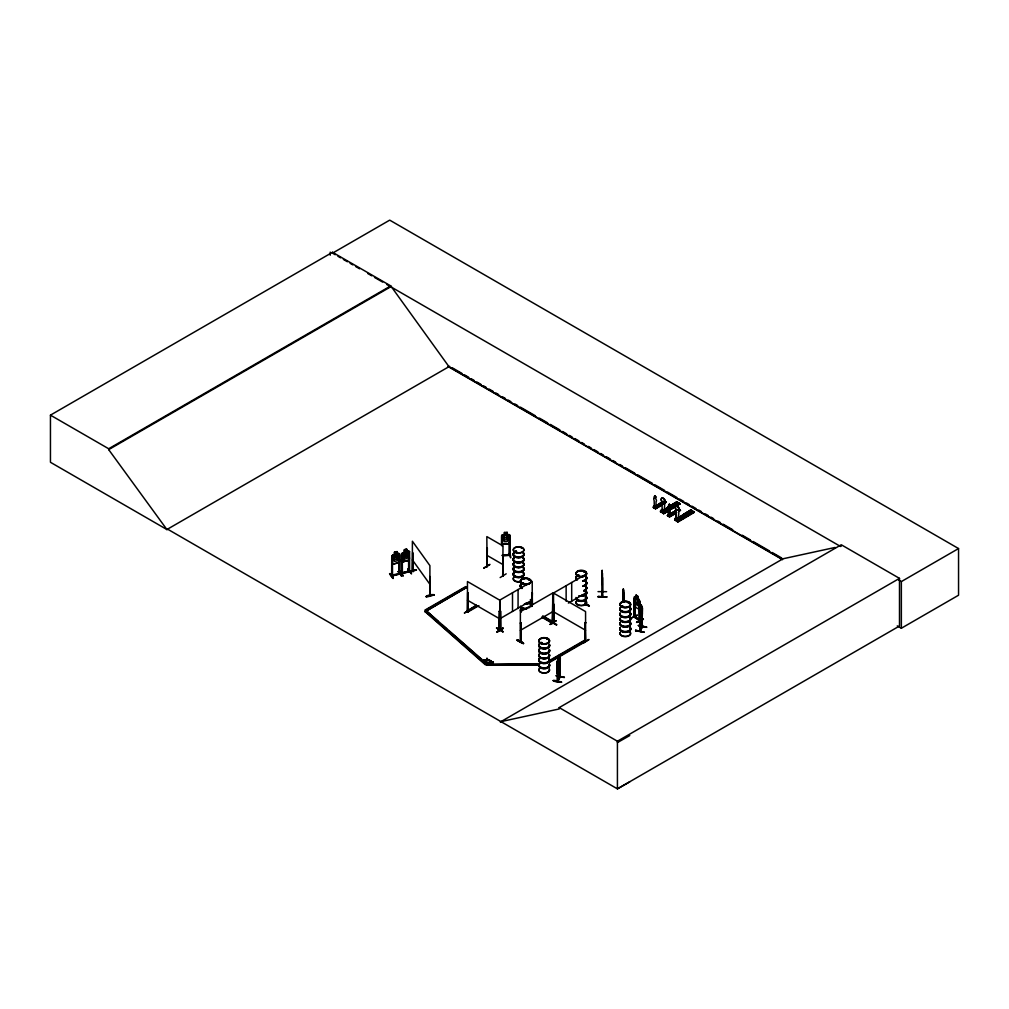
<?xml version="1.0" encoding="UTF-8"?>
<svg xmlns="http://www.w3.org/2000/svg" width="1009" height="1009" viewBox="0 0 1009 1009"><rect width="100%" height="100%" fill="white"/><g stroke="black" fill="none" stroke-linecap="round" stroke-linejoin="round"><path stroke-width="1.5" d="M602.184 580.2L602.146 581.171M662.27 510.932L661.879 501.41A2.863 1.665 59.5 0 1 661.879 498.105A2.863 1.665 59.5 0 1 664.767 499.745A2.863 1.665 59.5 0 1 664.767 503.037L664.212 511.866L661.929 510.743L662.837 509.86L662.61 512.522L662.623 510.188M669.938 515.549L670.304 509.659A1.904 1.11 59.5 0 0 670.026 507.048L669.257 504.26M677.178 517.97L676.762 520.694L676.017 509.57A2.863 1.665 59.5 0 1 676.017 506.278A2.863 1.665 59.5 0 1 678.906 507.905A2.863 1.665 59.5 0 1 678.906 511.21L678.363 520.039L676.257 518.399M623.436 590.328L623.6 599.724L623.121 595.575M641.964 615.54C643.439 606.762 640.223 624.167 639.706 617.369M559.743 667.075L559.554 669.862L557.46 673.47L557.094 671.641L557.472 673.356M559.743 665.738L559.919 662.963L559.743 665.738L557.573 669.345L557.258 667.592M412.34 571.308L412.782 570.526L413.009 571.636L412.328 571.258L412.668 552.516L413.034 571.611M429.834 595.108L429.859 576.492L429.771 595.6L429.834 594.427M635.594 630.852L643.919 632.101L635.733 630.234M655.144 506.48L654.336 506.821L654.147 500.451A1.904 1.11 59.5 0 1 654.425 498.169L654.45 496.302L655.535 496.34M654.425 498.169L654.538 496.251M655.144 506.291L654.299 506.783L655.043 506.14M654.564 506.795C655.459 505.9 653.176 506.632 655.875 507.338L656.077 501.549A1.904 1.11 59.5 0 0 655.787 498.938L655.787 496.769M655.093 506.367L654.5 506.871L654.992 506.215M668.664 504.601L668.576 506.329L669.345 504.21M668.374 514.691L669.181 514.313M668.841 514.893L669.257 514.678M676.434 519.093L677.405 518.412M561.458 681.996C547.395 677.922 554.042 682.954 561.483 681.933M559.263 666.054L557.99 670.09L557.536 669.03M639.719 620.737L639.365 601.578L639.971 631.382L639.656 600.658L634.686 596.609L634.674 605.867C641.093 613.787 640.387 603.13 639.063 599.422L637.802 598.665M639.693 631.256L642.241 626.652M642.203 626.665L639.971 630.701M642.519 608.036L641.938 627.018M642.531 626.766L642.544 625.984L641.976 626.45M399.539 573.478L398.769 574.083M409.377 571.144L408.544 572.128L416.44 569.808L401.632 573.44M401.796 572.986L409.389 570.892M483.879 568.218L489.945 564.397L483.904 567.916M660.151 503.781L661.399 503.869L660.454 504.185M670.733 506.632L672.599 506.278L671.01 506.821M670.859 506.909C672.057 504.311 673.104 508.851 670.733 506.442M674.365 512.345L675.223 511.84M684.909 514.464L686.511 514.981M686.751 514.931L685.817 514.048L684.997 514.527M560.008 656.909L559.074 657.666C558.532 651.524 560.853 664.25 558.128 665.965L558.179 659.079L557.17 661.399L557.283 681.491L560.373 676.244L557.611 681.542L557.863 680.419M557.838 662.409L557.901 681.138L557.283 680.81L560.373 676.888M557.309 681.441L557.309 680.76M560.31 658.246L559.755 677.216M639.681 611.265L641.951 606.295L642.329 627.119M515.624 551.709L516.558 551.532M516.255 551.734L515.322 551.57M522.158 548.19L521.338 548.328L521.905 547.849M523.368 583.328L523.419 583.479M523.684 583.366L522.511 583.038M528.527 579.986L529.183 579.986M529.082 579.784L529.183 579.595M541.783 642.758L540.534 642.758L541.24 642.809M541.757 643.061L540.874 642.607M542.174 642.884L541.366 642.342M547.118 639.302L547.811 639.302L547.08 639.038M577.867 575.294L578.447 574.966M578.094 575.597L578.447 574.802M584.022 572.053L584.905 571.926L584.097 572.116M621.96 606.434C623.537 607.33 622.061 605.425 622.868 605.93M621.948 606.346L622.717 606.611M628.065 602.941L628.67 603.13M558.04 663.203L557.145 665.549M416.414 570.098L401.607 573.654L401.569 554.811L402.402 554.799L401.569 554.811M669.017 514.313L668.5 514.615M496.844 628.09C516.103 639.706 483.412 620.686 502.974 631.52M517.049 640.236C522.75 640.728 528.237 647.463 517.049 640.236L523.444 643.465M517.34 639.983L523.482 643.54M550.473 621.014L556.615 624.836L549.842 621.317L556.577 624.76M602.133 591.287L602.184 592.409M662.245 510.453L662.938 510.34M638.974 608.629L639.719 606.838M676.598 518.487L676.08 518.891L676.938 518.285M689.336 510.958C698.367 514.931 684.96 511.449 690.988 509.986L694.053 511.967L677.581 521.161L674.996 519.698L676.408 517.617L676.345 518.437M622.944 596.559L623.045 599.346L623.146 590.088L624.041 601.389M623.095 601.541L623.146 590.189M398.769 562.669L399.715 560.235L398.832 562.745L392.69 564.132L398.832 562.732M667.693 515.435L668.652 514.577M486.237 662.018L486.855 660.113L489.441 659.772L486.855 660.504L486.237 662.018L486.25 660.151L483.715 660.176L484.181 660.832L486.338 659.836L483.715 660.176M490.878 660.618L491.37 661.286L490.878 660.618L490.185 662.812L487.65 662.837L490.185 662.421L490.172 664.288L490.79 662.383L493.376 662.434L490.79 662.774L490.878 662.055L493.376 662.055M489.441 660.163L486.943 660.176L486.956 658.335L486.338 660.227L483.715 660.554M490.878 660.996L490.273 662.497L487.65 662.837M509.041 543.851L509.986 541.455L508.965 543.763L502.444 544.141L509.028 543.788M485.758 661.74L486.25 660.542M486.855 660.504L487.435 658.625M489.68 664.01L490.185 662.812M491.37 660.895L490.878 662.446L493.376 662.434M389.6 573.73C391.833 572.204 396.587 585.195 389.6 573.73L393.308 578.144L389.941 573.616M399.804 571.258L403.159 575.773M399.829 570.93L403.209 575.862M637.373 615.225L630.675 618.34L637.108 615.112M464.43 613.119L470.169 609.499M550.208 624.495L556.287 620.686L549.955 624.369M402.414 561.42L407.359 551.456L409.578 551.746M532.222 606.22L532.222 581.386L499.896 600.052L499.657 630.221L499.783 600.204L467.457 581.537L467.457 611.618C469.79 612.438 466.473 609.726 468.062 611.214L477.534 605.829M550.687 660.39L584.375 640.955L585.624 641.636L585.561 611.58L553.235 592.914L553.235 623.007C554.887 621.683 553.033 622.528 552.327 623.512L552.73 604.366L552.945 623.171M553.991 623.095L554.067 611.504M585.737 641.421L585.346 640.475M398.669 573.642L391.656 575.155L392.526 574.941M392.627 575.143L392.501 575.849L392.451 556.968L391.732 557.145L391.656 575.836L399.438 573.894M399.589 574.096L391.883 576.013L391.807 575.332M402.477 572.759L402.389 573.49L402.276 554.635M641.346 607.481L641.283 605.034L640.047 610.445L640.463 615.793L641.674 611.744L641.257 605.16M641.371 605.059L640.463 606.611L641.119 605.804M640.614 607.506L641.119 606.573M640.223 612.236L639.87 630.89M635.594 630.877L635.733 630.221M642.544 626.728L640.059 631.293M646.492 627.371L638.319 625.504L646.618 627.093M499.833 629.427C498.787 629.591 501.132 628.203 500.035 630.221L500.098 611.517L499.442 611.113L499.152 629.893L499.442 611.113M500.439 611.088L500.653 629.944L500.641 611.202L499.228 611.24M520.732 641.144L520.997 640.665M552.995 622.503L553.424 622.086M554.282 622.793L553.739 623.247L554.282 611.618M586.115 604.479L585.51 604.807L585.649 604.088M558.078 660.92L558.936 659.356M558.91 661.79L559.806 661.021M557.99 668.261L558.822 666.823M564.384 677.342L556.136 675.652L564.397 677.367M558.217 659.104L558.091 656.758L559.112 655.245M559.654 656.481L557.586 660.063M557.17 662.509L559.945 657.906M634.358 598.261L634.711 617.42L634.484 616.259M639.656 620.699L634.081 617.004L634.169 597.013M639.176 619.74L639.529 620.018M639.075 620.346L639.365 601.578M639.933 620.623L634.308 616.89M686.662 515.069L686.07 514.06M522.624 582.761L522.069 583.114L522.738 582.723M541.152 643.212L541.959 643.099M509.091 536.548L509.898 536.687L509.091 536.548L509.028 555.391L509.028 554.509L509.961 554.496M401.721 573.654L401.733 553.563L404.357 552.163L404.319 549.817C408.796 546.424 405.126 553.298 408.595 551.078L409.54 551.709L409.414 571.75L409.301 552.932L408.595 553.096L408.62 571.952M408.595 551.078L401.733 553.563M394.481 552.15L394.607 554.546L393.308 555.631L393.308 559.907L394.607 561.433L397.029 560.853L398.328 558.709L398.328 554.42L397.029 553.966L397.117 551.57L394.481 552.15L394.481 554.446L391.883 555.883L391.946 575.975M397.117 553.865L398.795 553.474L392.753 554.937L391.933 555.946L392.728 564.195M412.378 571.271L412.391 541.24L429.897 565.62L429.922 595.676L429.935 594.515M517.377 639.681L523.469 643.149M487.057 547.837L487.095 566.806L487.334 547.988M502.709 575.786L503.012 545.945L486.842 536.611L487.057 566.781M560.096 677.329L560.033 656.821M557.662 681.453L557.561 662.345M501.523 544.873L501.574 535.678L502.469 534.82L509.003 534.518L509.986 535.287L509.986 555.341M501.675 535.754L502.469 534.82M520.997 641.346L520.329 641.737L520.392 611.694L552.73 593.027L552.604 623.032M521.123 641.56L521.149 622.83L520.392 623.032L521.149 622.83M552.516 623.474L552.213 622.616M585.245 604.681L585.851 585.661L586.065 604.517C580.667 603.344 596.231 608.793 585.409 603.609M502.394 555.227L509.179 554.509M509.986 554.66L509.091 554.534M660.214 503.819L661.084 503.68M675.362 512.295L674.605 512.358M686.662 514.867L685.161 515.183L685.338 514.123M515.044 551.406L516.053 551.28M516.255 551.343L516.179 552.062L515.094 551.797M523.242 583.467L522.107 583.164M653.908 507.842L662.055 503.05M655.194 508.536L656.531 507.035L655.27 508.246L653.542 507.262L654.639 505.963L653.378 506.531L653.542 507.615L663.014 502.028M664.212 500.792L666.255 502.104L654.866 508.359L666.129 502.23M660.63 511.803L660.618 510.415L662.257 509.444L660.845 511.525L663.443 512.988L679.322 503.453L679.751 503.983M679.889 503.907L676.837 501.814L677.077 502.469L660.769 512.03L661.425 512.395L677.682 502.81L677.039 502.482M679.322 503.453L662.837 513.177L663.481 513.568L679.915 503.781L663.846 513.745L660.618 511.639L661.034 512.181M668.626 514.048L667.365 515.612L677.001 509.923M679.902 510.176L679.297 510.92L680.52 510.529M675.816 520.165L675.816 518.121C678.716 518.765 672.94 519.534 675.147 520.341M676.408 517.617L674.756 518.588L674.756 519.799L678.061 521.943L694.306 512.358L690.988 510.226L678.578 517.579L690.988 509.986M674.744 519.812L675.589 520.556L691.821 510.97L675.172 520.354M693.46 511.613L676.989 521.338L677.657 521.729L694.053 511.954M655.787 497.26L655.446 496.39M661.879 501.41L661.753 501.486A2.863 1.665 59.5 0 1 661.753 498.181A2.863 1.665 59.5 0 1 664.641 499.808A2.863 1.665 59.5 0 1 664.641 503.113L664.767 503.037M659.192 503.743C664.654 506.127 656.859 504.172 660.29 503.1L662.333 504.412L655.144 508.523M662.85 501.75L653.214 507.439L655.585 508.763L662.358 504.765M653.618 507.666L661.891 502.772M654.097 507.577L654.185 506.165L654.816 507.868L654.273 506.732M666.255 501.94L665.145 502.596M662.219 504.601L655.56 508.763M669.333 506.253C678.363 510.213 664.956 506.732 670.972 505.269L674.037 507.25L670.972 505.269M672.448 504.412C681.479 508.385 668.072 504.904 674.088 503.441L677.153 505.421L674.088 503.441M675.185 502.797C684.216 506.758 670.821 503.277 676.837 501.814M660.365 511.79L676.837 502.066L679.902 503.794L663.506 513.568M660.958 512.131L677.43 502.394M661.816 511.904L661.816 509.873L662.762 510.39M669.408 516.406L670.518 515.107L670.67 516.015L668.576 514.779L668.374 508.574A1.904 1.11 59.5 0 1 668.664 506.278M663.443 512.988L663.443 512.017L665.322 511.185L665.322 512.395L661.904 510.604M663.077 513.026L663.67 513.367L663.682 512.156L665.322 511.185M664.603 512.61L679.902 503.554M676.017 518.727L676.017 509.57M677.014 510.024L667.416 515.649L668.084 516.003M677.165 510.188L667.542 515.612L669.736 516.936L676.497 512.938M676.068 511.046L667.933 515.839L676.207 511.21M675.942 512.446L669.017 516.532L670.518 515.107M669.32 516.709L676.484 512.421L669.333 516.709M678.906 511.21L678.78 511.286A2.863 1.665 59.5 0 0 678.78 507.981A2.863 1.665 59.5 0 0 675.891 506.354A2.863 1.665 59.5 0 0 675.891 509.646M675.816 518.121L676.9 518.563L674.996 519.698M683.471 514.413C692.502 518.386 679.095 514.905 685.124 513.442L688.188 515.41L685.124 513.442M686.587 512.585C695.617 516.545 682.21 513.064 688.239 511.613L691.304 513.581L688.239 511.613M675.374 520.303L691.581 510.693M674.971 520.228L691.581 510.567M677.581 521.161L677.581 520.177L679.473 519.345L679.473 520.556L676.446 518.815M677.228 521.199L677.821 521.527L677.821 520.316L679.473 519.345M677.392 521.577L694.053 511.714M467.659 592.762L467.457 611.618L467.394 610.836M531.68 606.535L532.222 592.737L532.437 604.845M531.894 605.16L532.437 592.851M502.974 628.052L496.945 631.949L503.012 628.102M497.021 631.949L503.05 628.43L497.273 632.126M552.491 623.448L552.932 604.492M553.991 604.454L553.235 604.265L553.991 604.454L553.853 623.285M585.46 604.807L586.065 585.775M520.392 640.942L521.199 641.535L520.934 622.717M554.13 621.96L553.184 622.276L553.853 622.603M585.851 603.647L589.13 605.993M585.018 622.616L585.775 622.805L585.018 622.616L585.561 641.598L549.173 662.636M585.258 640.475L585.838 640.829M588.789 639.479L582.773 643.301M582.723 643.326L588.802 639.782M502.709 575.849L502.949 557.006L502.974 575.672M506.19 573.818L500.149 577.577M167.645 529.183L166.989 529.574L50.45 462.286L50.45 415.14L332.516 252.288L390.748 285.9L448.98 366.671L782.379 559.163M332.516 252.288L332.516 253.158L389.714 220.139L958.55 548.555L958.55 595.222L901.352 628.241L897.266 625.87M50.45 415.14L108.682 448.753L390.748 285.9M629.767 781.824L617.42 788.861L167.57 529.145L166.901 529.523L108.682 449.623L390.748 286.77M166.901 529.523L449.636 366.292M438.335 621.582L425.331 609.903L465.754 586.57L466.927 587.251L425.117 611.694L466.927 587.251M425.331 610.495L465.754 587.162L466.927 587.843M478.884 605.627L468.113 611.858L466.927 611.177L476.362 605.148M466.927 611.177L476.362 605.728M499.896 618.719L532.222 600.052M520.392 630.36L552.73 611.694M568.37 603.079L585.851 592.989M553.563 622.629L552.377 623.31L541.606 617.092M549.337 660.592L584.375 640.374L585.624 640.955M549.173 662.055L585.434 640.917M500.313 722.015L783.047 558.772L835.137 547.446M500.969 721.624L559.2 708.961L559.2 707.612L841.266 544.759L899.498 578.371L899.498 626.009L617.42 788.861L617.42 741.224L899.498 578.371M841.266 546.109L840.611 546.5L386.687 284.424M898.653 580.011L901.352 581.575L958.55 548.555M617.42 742.586L629.767 735.548M634.686 596.609L636.023 597.416L635.09 597.719L635.09 602.007L636.011 604.454L637.738 605.589L638.659 604.366L638.659 600.078L637.865 596.332L636.023 595.108L637.802 596.369M634.106 603.205L634.737 605.829M639.883 601.919L639.151 601.692M636.591 622.313L643.376 619.261L636.591 622.313L643.086 618.694L636.906 622.503M602.171 591.917L602.31 596.811L602.234 570.388L602.171 579.38L602.121 571.573M585.851 604.328L585.851 574.323L553.525 592.989L553.563 622.805M391.744 575.117L392.64 575.294M520.694 641.8L520.606 623.158M425.117 611.113L485.405 664.225L539.323 663.708M425.117 611.694L485.405 664.817L539.323 664.288M654.627 496.05L655.371 496.163M398.971 574.272L398.757 555.442L399.589 555.417L399.526 574.134L399.678 554.017L398.769 553.424M402.528 561.811L408.62 560.336L409.503 557.826L408.658 560.386L402.566 561.862L408.683 560.411M398.378 571.598L401.708 576.126M407.825 568.988L411.546 573.831L408.204 569.227M408.506 571.308L401.607 572.973M398.05 571.636L401.708 576.164L398.378 571.561M434.198 594.944C429.456 593.027 418.508 600.078 434.198 594.894M503.05 575.975L502.949 557.006M578.863 575.786L577.779 575.521M409.263 570.905L409.389 571.573M402.276 572.62L402.477 573.44M392.337 574.928L392.526 575.622M486.943 659.785L489.441 659.772M487.65 662.446L490.273 662.106M634.308 616.209L639.719 620.056M623.297 591.741L623.385 596.849M624.256 596.105L624.256 602.335M623.928 593.847L623.373 588.89L623.121 591.287M623.953 595.234L623.966 602.348M585.523 640.917L585.434 641.598M502.28 536.889C500.981 536.094 503.453 544.116 502.305 546.386M509.608 552.793L510.415 557.662M502.368 555.064L509.217 554.748M502.368 555.543L509.961 555.177M502.394 555.719L509.898 555.354L509.873 536.511M504.386 534.783L504.386 532.437L507.186 532.311L507.186 534.656M501.587 537.898L509.999 537.532M602.474 573.238L602.487 592.409M602.6 577.64L602.613 596.811L602.184 591.93M606.598 591.69L598.022 591.627M598.173 596.458L606.762 597.038L598.173 596.533M606.762 597.025L598.186 597.114M598.173 596.849L606.75 596.748M602.184 575.357L602.285 576.744M602.121 580.831L602.196 578.043L602.285 584.64L602.121 577.06M486.792 664.666L539.323 664.666M539.323 665.246L486.792 665.246L486.792 663.708L425.331 609.903M677.783 521.653L693.864 512.156M470.421 609.587L464.481 612.829M411.13 573.541L407.775 569.379M639.592 617.407L639.883 619.16M646.63 627.119L638.319 625.504M467.709 611.391L468.29 611.744L467.999 593.191M556.161 675.929L564.271 677.531M557.258 661.412L557.145 671.717M515.889 551.141L516.595 551.646M578.586 575.092L579.28 575.37M523.028 582.685L523.709 583.24M622.326 606.636L621.683 606.27M510.037 552.718L510.794 557.662M553.651 623.247L553.739 604.441M499.695 629.515L500.704 629.351M398.795 573.604L399.551 573.226L398.669 574.121M664.212 500.956L666.255 502.179M678.351 508.952L680.419 510.365M676.484 512.421L674.441 511.26L676.484 512.585M661.677 509.949L662.699 510.327M669.169 514.666L668.336 514.325L668.866 516.091L668.551 514.931M668.235 514.388L670.518 515.763M676.9 520.606L675.967 520.076L675.967 518.033M551.393 621.821L556.615 624.836M332.516 253.158L335.228 254.722M337.939 256.286L340.651 257.85M343.35 259.414L347.411 261.76M350.123 263.324L352.835 264.888M355.546 266.452L359.608 268.798M367.73 273.489L371.791 275.835M374.503 277.399L382.625 282.079M452.36 367.856L461.882 373.355M464.607 374.932L468.693 377.29M471.405 378.854L474.129 380.431M476.853 381.995L480.94 384.353M483.664 385.93L486.376 387.506M489.1 389.07L493.187 391.429M495.911 393.006L498.623 394.569M502.709 396.928L505.433 398.505M508.158 400.068L510.869 401.645M514.956 404.004L517.68 405.568M520.404 407.144L535.375 415.784M539.449 418.142L547.622 422.859M550.334 424.423L559.869 429.922M562.581 431.499L566.667 433.857M569.391 435.421L572.116 436.998M574.84 438.574L578.914 440.92M581.638 442.497L584.362 444.074M588.436 446.419L591.16 447.996M593.885 449.573L597.971 451.931M600.696 453.495L603.407 455.072M606.132 456.636L610.218 458.994M612.942 460.571L615.654 462.135M619.74 464.493L622.465 466.07M625.189 467.634L634.711 473.133M637.436 474.709L652.407 483.349M655.118 484.925L664.654 490.424M667.365 491.988L676.9 497.5M679.612 499.064L683.698 501.423M686.423 502.999L689.147 504.563M691.871 506.14L695.945 508.498M698.669 510.062L701.394 511.639M705.468 513.997L708.192 515.561M710.916 517.138L713.64 518.702M717.727 521.06L720.439 522.637M723.163 524.201L732.685 529.712M742.22 535.211L750.381 539.916M753.105 541.492L769.438 550.914M772.15 552.491L781.685 557.99M448.084 366.544L782.58 559.667M486.842 555.278L503.012 564.611M553.235 611.58L585.561 630.259M542.779 615.818L552.213 621.267M544.128 617.18L550.864 621.077M542.956 617.281L552.377 622.73M467.457 600.204L499.783 618.87M466.927 610.584L468.113 611.265M487.435 659.016L486.956 658.335M489.68 663.619L490.172 664.288M559.2 707.612L617.42 741.224M408.557 551.154L409.452 551.759M398.732 553.5L399.627 554.118M634.926 616.827L639.315 619.728M585.043 641.333L585.22 622.49M508.965 534.656L509.898 535.375M441.879 624.71L446.609 628.872M448.967 630.953L473.801 652.836M476.16 654.917L480.889 659.079M483.248 661.16L486.792 664.288M669.434 504.386L669.913 505.206M641.951 606.295L641.976 627.131M409.301 552.932L408.595 553.096M404.319 549.817L404.445 552.213L403.146 553.298L403.146 557.586L404.445 559.112L406.867 558.519L408.166 556.363L408.166 552.074L406.867 551.633L406.829 549.287M401.771 559.768L402.578 561.874M412.391 559.907L429.897 584.287M394.128 554.584L399.059 562.114M502.457 544.154L501.587 541.896M402.629 561.773L401.847 553.626M662.522 510.491L662.257 509.444M623.285 589.029L623.549 590.643M623.146 590.088L623.436 591.627M623.285 592.094L623.6 597.883L623.285 596.382M622.919 592.573L623.953 597.404M623.146 599.296L623.663 601.868M623.058 599.308L623.575 601.868M668.374 508.574L668.664 514.729M602.133 570.388L602.234 572.809M602.285 575.407L602.171 574.31L602.184 575.912M901.352 581.575L901.352 628.241M679.234 519.206L679.234 520.177M675.387 513.064L673.344 512.067M665.082 511.046L665.082 512.017M662.371 502.041L661.273 502.684M656.531 507.035L656.531 507.842M656.367 506.947L656.367 507.59M639.567 619.993L639.529 620.699M636.086 597.53L636.023 595.108L636.011 597.568M634.875 603.268L634.926 617.306M634.358 602.928L634.522 617.382M571.699 582.496L571.699 601.162M566.137 585.699L566.137 601.25M559.919 656.884L559.743 677.329M518.071 589.559L518.071 608.225M512.509 592.775L512.509 611.441M507.086 532.386L507.098 534.732L508.498 535.438L508.498 539.727L507.098 541.631L504.487 541.745L503.075 539.979L503.075 535.691L504.487 534.858L504.475 532.512M468.214 593.078L468.062 611.895M408.506 571.107L408.544 572.128M396.991 551.62L396.991 553.916M330.233 252.111L330.233 255.201M108.682 448.753L108.682 449.623M549.438 649.91A5.423 3.128 0 0 1 543.498 653.819A5.423 3.128 0 0 1 539.5 649.153M549.375 654.362A5.36 3.09 0 0 1 543.498 658.221A5.36 3.09 0 0 1 539.563 653.605M549.438 644.751A5.423 3.128 0 0 1 543.498 648.673A5.423 3.128 0 0 1 539.5 643.994M549.438 649.645A5.423 3.128 0 0 1 543.498 653.555A5.423 3.128 0 0 1 539.5 648.888M549.438 644.486A5.423 3.128 0 0 1 543.498 648.396A5.423 3.128 0 0 1 539.5 643.729M549.363 649.355A5.348 3.09 0 0 1 543.498 653.214A5.348 3.09 0 0 1 539.575 648.61M549.35 644.196A5.335 3.077 0 0 1 543.51 648.055A5.335 3.077 0 0 1 539.575 643.465M549.363 645.066A5.348 3.09 0 0 1 543.498 648.926A5.348 3.09 0 0 1 539.575 644.322M549.363 654.538A5.348 3.09 0 0 1 543.498 658.398A5.348 3.09 0 0 1 539.575 653.794M549.363 650.212A5.348 3.09 0 0 1 543.498 654.072A5.348 3.09 0 0 1 539.575 649.468M549.438 664.59A5.423 3.128 0 0 1 543.498 668.5A5.423 3.128 0 0 1 539.5 663.834M549.337 655.005A5.31 3.065 0 0 1 544.204 658.864A5.31 3.065 0 0 1 539.071 655.005M549.375 669.043A5.36 3.09 0 0 1 543.498 672.902A5.36 3.09 0 0 1 539.563 668.286M549.375 654.74A5.36 3.09 0 0 1 543.498 658.612A5.36 3.09 0 0 1 539.563 653.996M549.438 659.432A5.423 3.128 0 0 1 543.498 663.354A5.423 3.128 0 0 1 539.5 658.675M549.438 664.326A5.423 3.128 0 0 1 543.498 668.235A5.423 3.128 0 0 1 539.5 663.569M549.438 659.167A5.423 3.128 0 0 1 543.498 663.077A5.423 3.128 0 0 1 539.5 658.41M549.363 664.036A5.348 3.09 0 0 1 543.498 667.895A5.348 3.09 0 0 1 539.575 663.291M549.363 658.877A5.348 3.09 0 0 1 543.498 662.736A5.348 3.09 0 0 1 539.575 658.133M549.363 659.747A5.348 3.09 0 0 1 543.498 663.607A5.348 3.09 0 0 1 539.575 659.003M549.363 669.219A5.348 3.09 0 0 1 543.498 673.079A5.348 3.09 0 0 1 539.575 668.475M549.363 664.893A5.348 3.09 0 0 1 543.498 668.753A5.348 3.09 0 0 1 539.575 664.149M530.318 583.139A5.322 3.077 0 0 1 521.35 583.366A5.322 3.077 0 0 1 524.781 578.573A5.322 3.077 0 0 1 530.86 582.395M521.88 588.26A5.423 3.128 0 0 1 521.01 584.488M521.93 588.537A5.348 3.09 0 0 1 521.073 584.804M521.88 587.995A5.423 3.128 0 0 1 521.01 584.224M521.93 587.667A5.348 3.09 0 0 1 521.073 583.946M521.085 611.744A5.335 3.077 0 0 1 521.085 608.667M521.073 612.047A5.348 3.09 0 0 1 521.073 608.957M525.714 609.272A5.348 3.09 0 0 1 520.543 606.977M530.343 604.643A5.348 3.09 0 0 1 531.062 606.182M525.714 609.007A5.423 3.128 0 0 1 520.467 606.686M530.406 604.315A5.423 3.128 0 0 1 531.138 605.879M530.33 603.773A5.335 3.077 0 0 1 530.33 606.863M529.485 607.494A5.335 3.077 0 0 1 528.375 607.986M527.089 608.288A5.335 3.077 0 0 1 520.556 606.119M527.114 608.641A5.423 3.128 0 0 1 521.01 607.178M530.406 604.05A5.423 3.128 0 0 1 531.138 605.614M530.343 599.485A5.348 3.09 0 0 1 529.952 602.915A5.348 3.09 0 0 1 524.327 604.013M530.948 599.661A5.423 3.128 0 0 1 525.714 603.596M531.062 600.166A5.348 3.09 0 0 1 525.714 603.256M530.948 599.926A5.423 3.128 0 0 1 525.714 603.861M629.919 607.052A5.335 3.077 0 0 1 625.984 611.643A5.335 3.077 0 0 1 620.131 607.784M629.919 613.056A5.335 3.077 0 0 1 625.984 617.659A5.335 3.077 0 0 1 620.131 613.8M629.982 612.74A5.423 3.128 0 0 1 625.996 617.407A5.423 3.128 0 0 1 620.056 613.497M629.982 612.476A5.423 3.128 0 0 1 625.996 617.142A5.423 3.128 0 0 1 620.056 613.232M629.982 607.582A5.423 3.128 0 0 1 625.996 612.249A5.423 3.128 0 0 1 620.056 608.339M629.982 607.317A5.423 3.128 0 0 1 625.996 611.984A5.423 3.128 0 0 1 620.056 608.074M629.919 607.91A5.348 3.09 0 0 1 625.984 612.513A5.348 3.09 0 0 1 620.131 608.654M629.919 612.198A5.335 3.077 0 0 1 625.984 616.789A5.335 3.077 0 0 1 620.131 612.942M629.931 617.571A5.36 3.09 0 0 1 625.996 622.175A5.36 3.09 0 0 1 620.119 618.315M629.893 617.092A5.31 3.065 0 0 1 626.665 621.582A5.31 3.065 0 0 1 619.98 618.618M629.931 617.193A5.36 3.09 0 0 1 625.996 621.796A5.36 3.09 0 0 1 620.119 617.937M629.919 621.721A5.335 3.077 0 0 1 625.984 626.324A5.335 3.077 0 0 1 620.131 622.465M629.919 627.737A5.335 3.077 0 0 1 625.984 632.34A5.335 3.077 0 0 1 620.131 628.481M629.982 627.421A5.423 3.128 0 0 1 625.996 632.088A5.423 3.128 0 0 1 620.056 628.178M629.982 627.157A5.423 3.128 0 0 1 625.996 631.823A5.423 3.128 0 0 1 620.056 627.901M629.982 622.263A5.423 3.128 0 0 1 625.996 626.93A5.423 3.128 0 0 1 620.056 623.02M629.982 621.998A5.423 3.128 0 0 1 625.996 626.665A5.423 3.128 0 0 1 620.056 622.755M629.919 622.591A5.348 3.09 0 0 1 625.984 627.194A5.348 3.09 0 0 1 620.131 623.335M629.919 626.879A5.335 3.077 0 0 1 625.984 631.47A5.335 3.077 0 0 1 620.131 627.623M629.919 632.038A5.348 3.09 0 0 1 625.984 636.641A5.348 3.09 0 0 1 620.131 632.782M629.893 631.773A5.31 3.065 0 0 1 625.984 636.351A5.31 3.065 0 0 1 620.157 632.504M629.893 617.849A5.31 3.065 0 0 1 626.665 622.351A5.31 3.065 0 0 1 619.98 619.387M585.977 576.618A5.423 3.128 0 0 1 582.685 581.209M576.593 579.746A5.423 3.128 0 0 1 576.593 576.618M585.914 576.934A5.335 3.077 0 0 1 583.959 581.146M576.669 580.024A5.335 3.077 0 0 1 576.669 576.934M585.977 576.353A5.423 3.128 0 0 1 582.685 580.944M576.593 579.481A5.423 3.128 0 0 1 576.593 576.353M585.914 576.076A5.348 3.09 0 0 1 583.959 580.289M577.501 579.797A5.348 3.09 0 0 1 576.656 576.076M585.914 581.222A5.335 3.077 0 0 1 583.959 585.434M585.977 581.764A5.423 3.128 0 0 1 582.685 586.355M585.977 581.499A5.423 3.128 0 0 1 582.685 586.09M585.914 582.092A5.335 3.077 0 0 1 583.959 586.305M585.926 586.216A5.36 3.09 0 0 1 583.959 590.442M585.901 586.406A5.322 3.077 0 0 1 583.946 590.606M585.888 600.796A5.31 3.065 0 0 1 581.285 605.4A5.31 3.065 0 0 1 576.681 600.796M585.901 601.087A5.322 3.077 0 0 1 581.285 605.703A5.322 3.077 0 0 1 576.669 601.087M585.914 596.773A5.335 3.077 0 0 1 583.328 601.162A5.335 3.077 0 0 1 576.126 599.106M585.914 595.903A5.335 3.077 0 0 1 582.672 600.431A5.335 3.077 0 0 1 575.95 597.454M585.977 596.445A5.423 3.128 0 0 1 583.366 600.91A5.423 3.128 0 0 1 576.051 598.829M585.977 596.18A5.423 3.128 0 0 1 583.366 600.645A5.423 3.128 0 0 1 576.051 598.564M585.914 591.615A5.335 3.077 0 0 1 585.056 595.335A5.335 3.077 0 0 1 578.624 595.827M585.977 591.034A5.423 3.128 0 0 1 581.285 595.726M585.914 590.757A5.348 3.09 0 0 1 581.285 595.386M585.977 591.299A5.423 3.128 0 0 1 585.586 594.768A5.423 3.128 0 0 1 579.885 595.89M585.901 586.872A5.322 3.077 0 0 1 583.946 591.072M585.926 586.607A5.36 3.09 0 0 1 583.959 590.833M523.293 558.04A5.423 3.128 0 0 1 518.588 562.745A5.423 3.128 0 0 1 513.896 558.04M523.217 558.368A5.335 3.077 0 0 1 518.588 562.997A5.335 3.077 0 0 1 513.972 558.368M523.192 562.391A5.31 3.065 0 0 1 518.588 566.995A5.31 3.065 0 0 1 513.997 562.391M523.23 562.719A5.36 3.09 0 0 1 518.588 567.361A5.36 3.09 0 0 1 513.959 562.719M523.293 552.894A5.423 3.128 0 0 1 518.588 557.586A5.423 3.128 0 0 1 513.896 552.894M523.217 557.51A5.335 3.077 0 0 1 518.588 562.127A5.335 3.077 0 0 1 513.972 557.51M523.217 553.222A5.335 3.077 0 0 1 518.588 557.838A5.335 3.077 0 0 1 513.972 553.222M523.293 557.775A5.423 3.128 0 0 1 518.588 562.48A5.423 3.128 0 0 1 513.896 557.775M523.293 552.629A5.423 3.128 0 0 1 518.588 557.321A5.423 3.128 0 0 1 513.896 552.629M523.217 552.352A5.335 3.077 0 0 1 518.588 556.981A5.335 3.077 0 0 1 513.972 552.352M523.293 572.721A5.423 3.128 0 0 1 518.588 577.425A5.423 3.128 0 0 1 513.896 572.721M523.217 573.049A5.335 3.077 0 0 1 518.588 577.678A5.335 3.077 0 0 1 513.972 573.049M521.249 581.272A5.31 3.065 0 0 1 514.842 580.78A5.31 3.065 0 0 1 513.997 577.072M523.192 577.072A5.31 3.065 0 0 1 523.911 578.611M523.204 563.148A5.322 3.077 0 0 1 518.588 567.764A5.322 3.077 0 0 1 513.985 563.148M521.275 581.588A5.36 3.09 0 0 1 514.804 581.096A5.36 3.09 0 0 1 513.959 577.362M523.23 577.362A5.36 3.09 0 0 1 523.948 578.901M523.23 562.871A5.36 3.09 0 0 1 518.588 567.512A5.36 3.09 0 0 1 513.959 562.871M523.293 567.575A5.423 3.128 0 0 1 518.588 572.267A5.423 3.128 0 0 1 513.896 567.575M523.217 572.191A5.335 3.077 0 0 1 518.588 576.807A5.335 3.077 0 0 1 513.972 572.191M523.217 567.903A5.335 3.077 0 0 1 518.588 572.519A5.335 3.077 0 0 1 513.972 567.903M523.293 572.456A5.423 3.128 0 0 1 518.588 577.161A5.423 3.128 0 0 1 513.896 572.456M523.293 567.31A5.423 3.128 0 0 1 518.588 572.002A5.423 3.128 0 0 1 513.896 567.31M523.217 567.033A5.335 3.077 0 0 1 518.588 571.662A5.335 3.077 0 0 1 513.972 567.033M635.72 630.549L643.919 632.101L635.72 630.549M553.348 680.659L561.483 682.324L553.348 680.659M641.257 608.225L640.463 613.964L641.257 608.225M558.835 655.989L558.28 657.679L558.835 655.989M558.986 658.41L558.128 659.848L558.128 664.136L558.986 662.699L558.986 658.41M559.919 658.965L557.145 663.569L559.945 658.978M406.438 549.817L404.874 550.964L406.438 549.817M406.867 552.39L404.445 552.982L404.445 557.271L406.867 556.678L406.867 552.39M434.034 594.616L426.139 596.584L434.047 594.667M396.6 552.163L395.036 553.298L396.6 552.163M397.029 554.736L394.607 555.316L394.607 559.604L397.029 559.024L397.029 554.736M506.632 532.84L504.954 532.916L504.954 533.685L506.632 533.61L506.632 532.84M507.098 535.502L504.487 535.628L504.487 539.916L507.098 539.79L507.098 535.502M637.423 596.584L636.313 595.852L637.423 597.353L637.423 596.584M637.738 599.472L636.011 598.324L636.011 602.613L637.738 603.76L637.738 599.472M541.543 643.351A5.322 3.077 0 0 0 549.527 640.69A5.322 3.077 0 0 0 541.543 638.016A5.322 3.077 0 0 0 541.543 643.351M541.543 643.78A5.322 3.077 0 0 0 549.527 641.106A5.322 3.077 0 0 0 541.543 638.445A5.322 3.077 0 0 0 541.543 643.78M540.408 643.048A5.36 3.09 0 0 0 549.375 641.661A5.36 3.09 0 0 0 542.817 637.877A5.36 3.09 0 0 0 540.408 643.048M523.028 583.858A5.36 3.09 0 0 0 531.062 581.184A5.36 3.09 0 0 0 523.028 578.498A5.36 3.09 0 0 0 523.028 583.858M523.028 584.022A5.36 3.09 0 0 0 531.062 581.348A5.36 3.09 0 0 0 523.028 578.662A5.36 3.09 0 0 0 523.028 584.022M621.519 606.434A5.335 3.077 0 0 0 630.448 605.059A5.335 3.077 0 0 0 623.915 601.288A5.335 3.077 0 0 0 621.519 606.434M622.616 607.115A5.36 3.09 0 0 0 630.65 604.429A5.36 3.09 0 0 0 622.616 601.755A5.36 3.09 0 0 0 622.616 607.115M622.629 607.368A5.31 3.065 0 0 0 630.6 604.706A5.31 3.065 0 0 0 622.629 602.045A5.31 3.065 0 0 0 622.629 607.368M578.611 575.988A5.348 3.09 0 0 0 586.633 573.314A5.348 3.09 0 0 0 578.611 570.64A5.348 3.09 0 0 0 578.611 575.988M578.624 576.391A5.322 3.077 0 0 0 586.607 573.73A5.322 3.077 0 0 0 578.624 571.069A5.322 3.077 0 0 0 578.624 576.391M577.526 575.925A5.322 3.077 0 0 0 586.431 574.537A5.322 3.077 0 0 0 579.91 570.779A5.322 3.077 0 0 0 577.526 575.925M514.804 551.948A5.36 3.09 0 0 0 523.772 550.561A5.36 3.09 0 0 0 517.213 546.777A5.36 3.09 0 0 0 514.804 551.948M515.927 552.667A5.322 3.077 0 0 0 523.923 550.006A5.322 3.077 0 0 0 515.927 547.345A5.322 3.077 0 0 0 515.927 552.667"/></g></svg>
